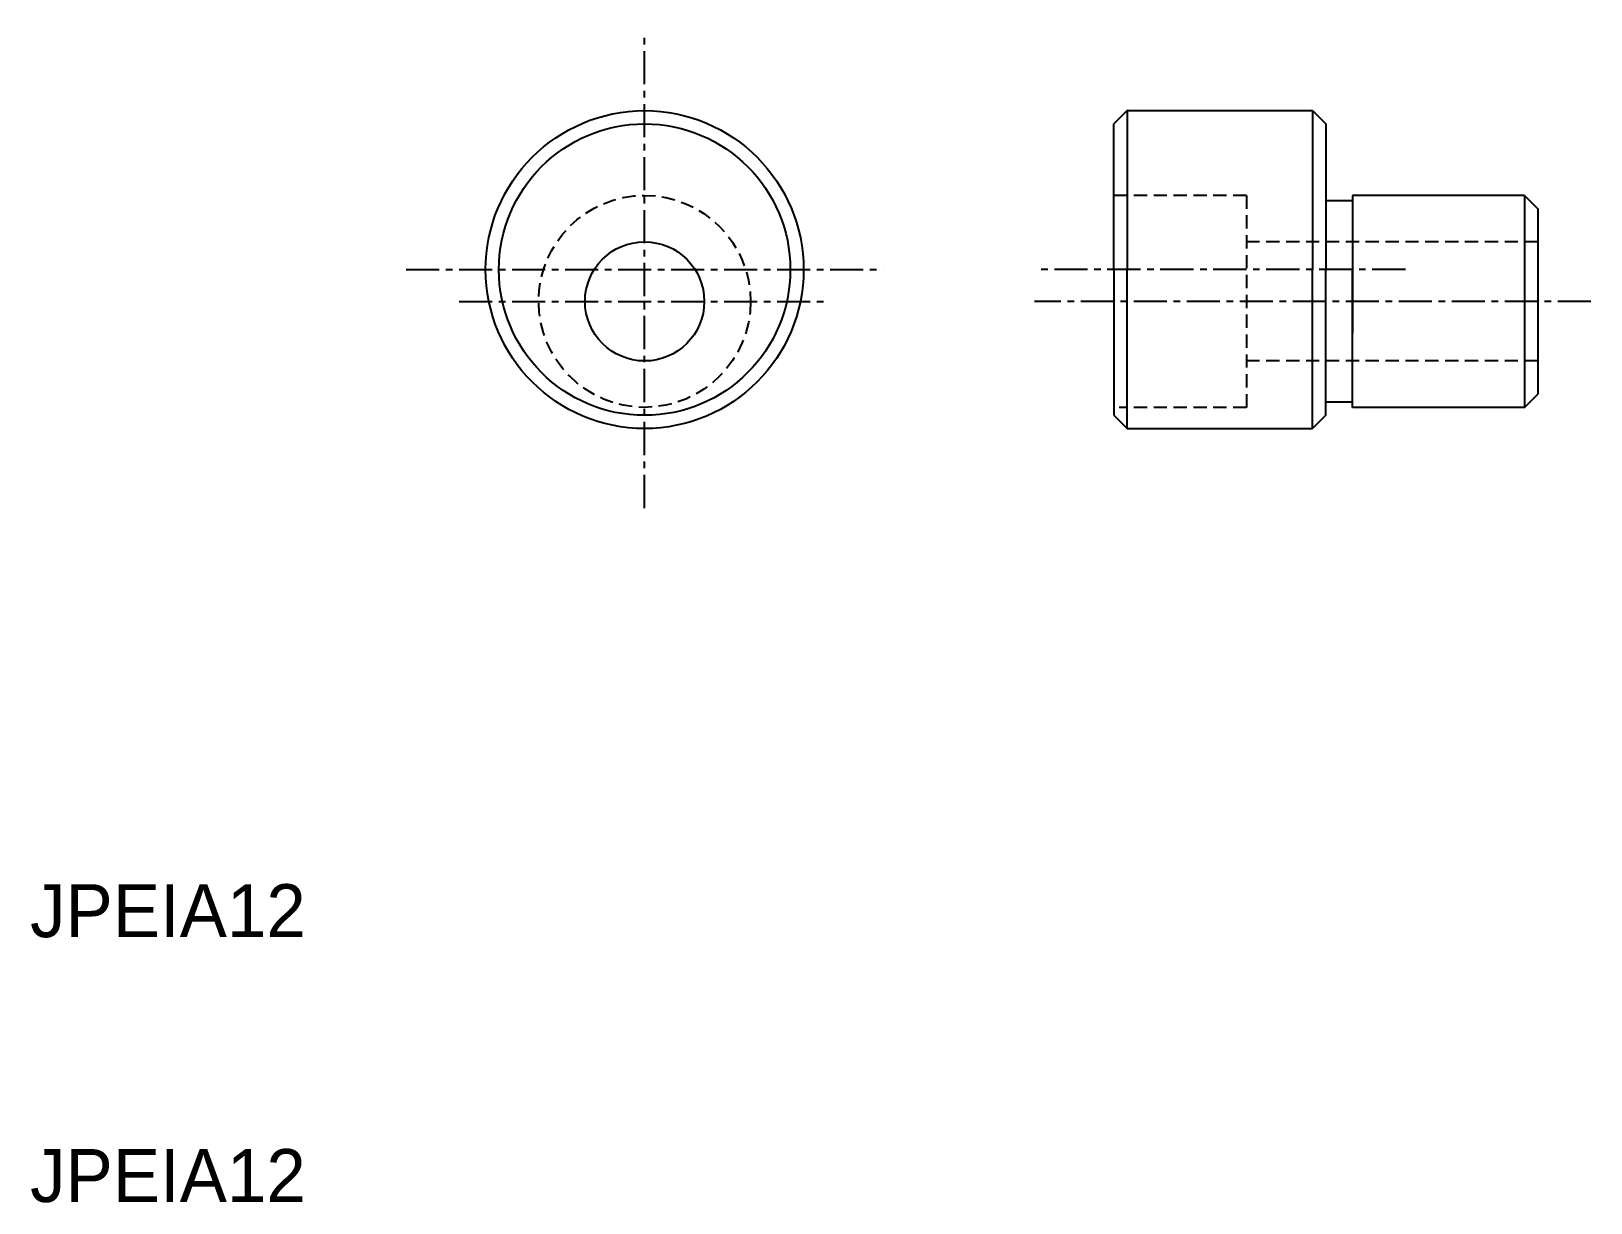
# Model space of a CAD drawing. Extents: x 2.7 to 61.6, y 6.1 to 50.3.
import ezdxf

# ---------------------------------------------------------------- set-up
doc = ezdxf.new("R2010")
doc.units = 0
doc.linetypes.add('CENTER', pattern=[2, 1.25, -0.25, 0.25, -0.25])
doc.linetypes.add('DASHED', pattern=[0.75, 0.5, -0.25])
doc.layers.get('0').update_dxf_attribs({"linetype": 'CONTINUOUS'})
doc.layers.add('CENTER', color=1, linetype='CENTER')

msp = doc.modelspace()

# ---------------------------------------------------------------- linework, layer by layer
at = {"color": 7, "linetype": 'CONTINUOUS'}
for p, q in [((44.114, 47.313), (43.614, 46.813)), ((44.114, 47.313), (44.114, 41.313)), ((44.114, 47.313), (51.114, 47.313)), ((51.114, 47.313), (51.114, 41.313)), ((51.114, 47.313), (51.614, 46.813)), ((43.614, 41.313), (43.614, 46.813)), ((51.614, 46.813), (51.614, 41.313)), ((52.614, 43.913), (51.614, 43.913)), ((59.114, 44.113), (52.614, 44.113)), ((52.614, 44.113), (52.614, 38.913)), ((59.114, 44.113), (59.614, 43.613)), ((59.114, 44.113), (59.114, 36.113)), ((59.614, 43.613), (59.614, 36.613)), ((43.614, 41.313), (43.614, 35.813)), ((44.114, 35.313), (44.114, 41.313)), ((51.114, 35.313), (51.114, 41.313)), ((51.614, 35.813), (51.614, 41.313)), ((52.614, 36.113), (52.614, 41.313)), ((59.114, 36.113), (59.614, 36.613)), ((52.614, 36.313), (51.614, 36.313)), ((59.114, 36.113), (52.614, 36.113)), ((43.614, 35.813), (44.114, 35.313)), ((51.614, 35.813), (51.114, 35.313)), ((44.114, 35.313), (51.114, 35.313))]:
    msp.add_line(p, q, dxfattribs=at)
at = {"color": 3, "linetype": 'DASHED'}
for p, q in [((48.614, 44.113), (43.614, 44.113)), ((48.614, 44.113), (48.614, 36.113)), ((59.614, 42.363), (48.614, 42.363)), ((59.614, 37.863), (48.614, 37.863)), ((48.614, 36.113), (43.814, 36.113))]:
    msp.add_line(p, q, dxfattribs=at)
at = {"color": 7, "linetype": 'CONTINUOUS'}
for centre, radius in [((25.898, 41.313), 6), ((25.898, 41.313), 5.5), ((25.898, 40.113), 2.25)]:
    msp.add_circle(centre, radius, dxfattribs=at)
at = {"color": 3, "linetype": 'DASHED'}
msp.add_circle((25.898, 40.113), 4, dxfattribs=at)
at = {"layer": 'CENTER', "color": 1, "linetype": 'CENTER'}
for p, q in [((25.898, 32.313), (25.898, 50.313)), ((16.898, 41.313), (34.898, 41.313)), ((54.614, 41.313), (40.614, 41.313)), ((18.898, 40.113), (32.898, 40.113)), ((61.614, 40.113), (40.614, 40.113))]:
    msp.add_line(p, q, dxfattribs=at)

# ---------------------------------------------------------------- texts
at = {"color": 7, "linetype": 'CONTINUOUS'}
for p in [(2.701, 16.113), (2.701, 6.113)]:
    msp.add_text('JPEIA12', height=2, dxfattribs=at).set_placement(p)

doc.saveas('drawing.dxf')
